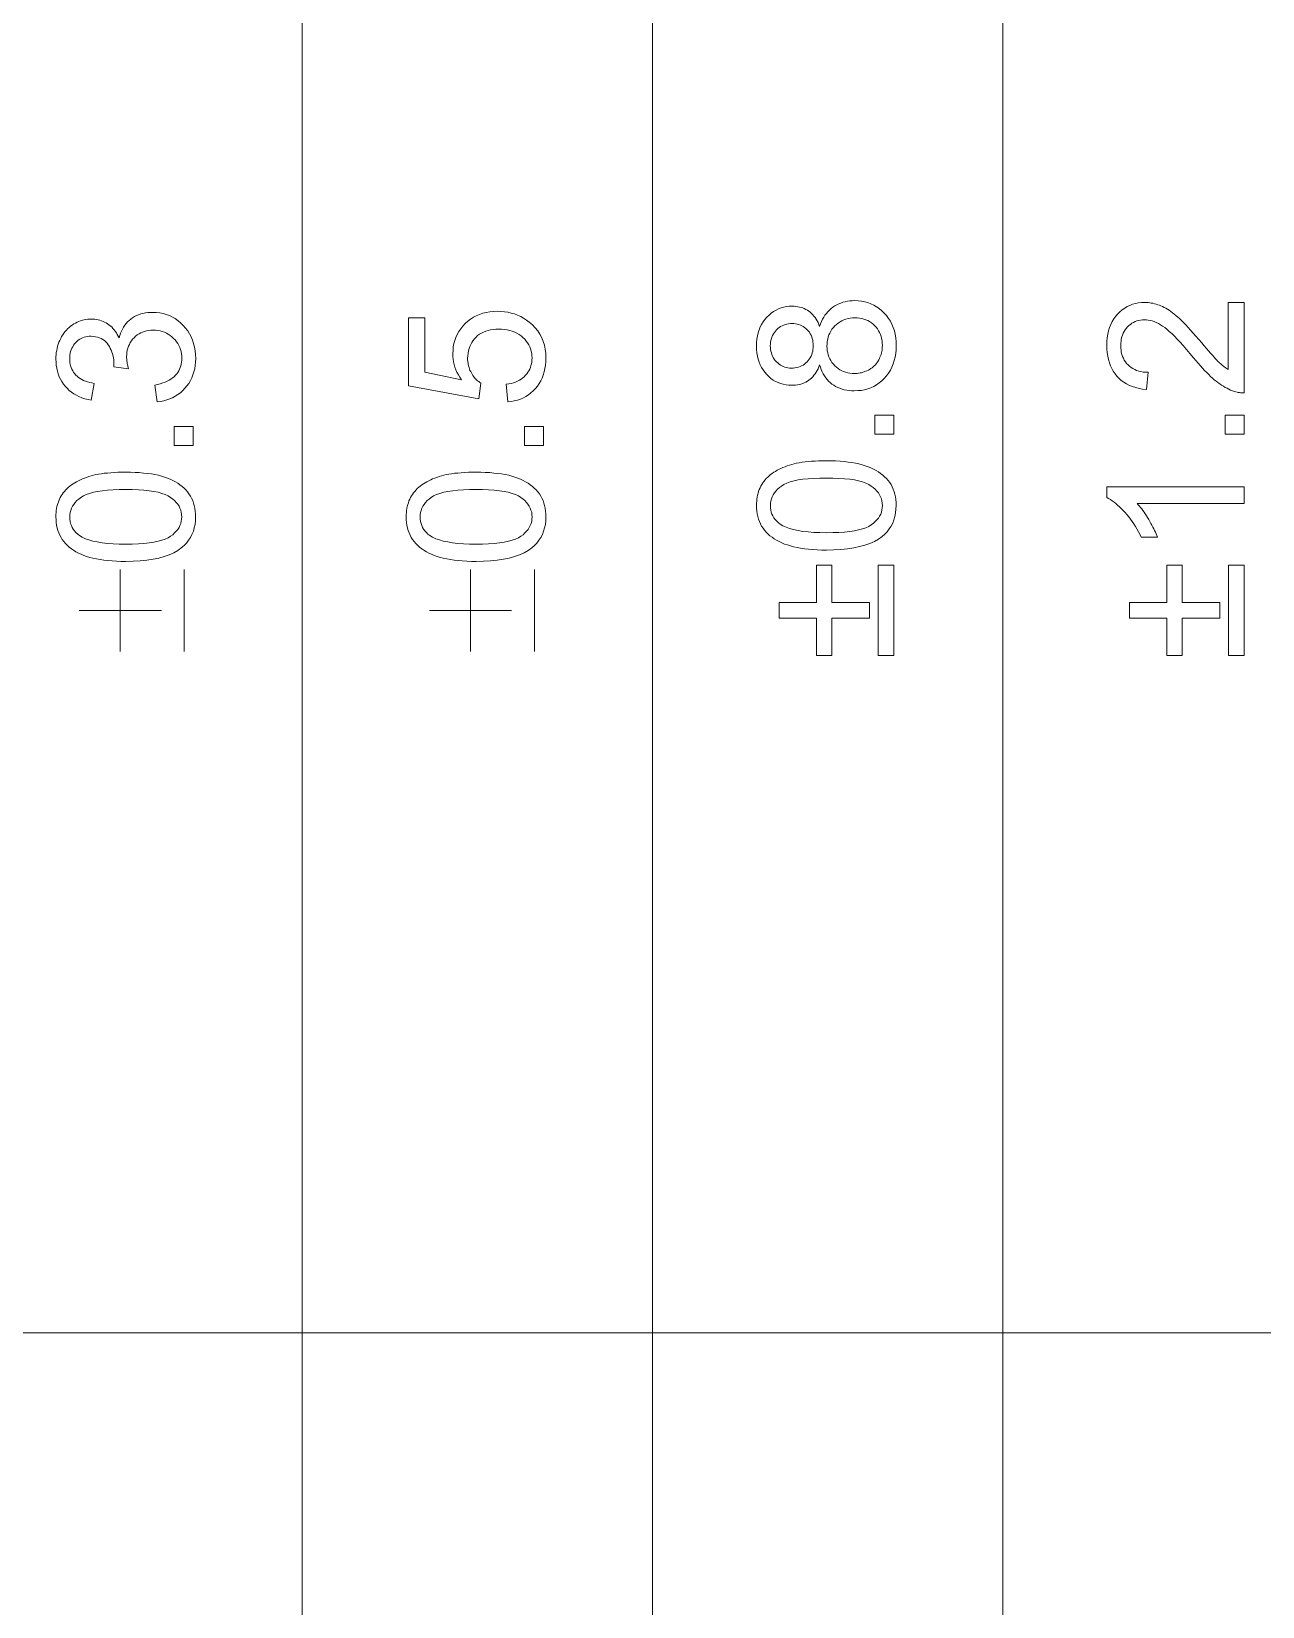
# Model space of a CAD drawing. Extents: x 23 to 417, y 3 to 294.
# Drawn here: x 185.29 to 194.29, y 23.27 to 34.78 of the extents above; entities that cross this region are included whole.
import ezdxf

# ---------------------------------------------------------------- set-up
doc = ezdxf.new("R2010")
doc.units = 0

msp = doc.modelspace()

# ---------------------------------------------------------------- linework, layer by layer
at = {"color": 7, "lineweight": 13}
for p, q in [((187.27, 10.272), (187.27, 50.272)), ((189.831, 10.272), (189.831, 50.272)), ((192.392, 10.272), (192.392, 50.272)), ((182.149, 25.272), (230.802, 25.272))]:
    msp.add_line(p, q, dxfattribs=at)
for points in [[(191.053, 32.346), (191.047, 32.331), (191.041, 32.317), (191.034, 32.304), (191.027, 32.291), (191.019, 32.28), (191.011, 32.269), (191.002, 32.259), (190.993, 32.249), (190.984, 32.241), (190.973, 32.233), (190.963, 32.226), (190.952, 32.22), (190.94, 32.214), (190.929, 32.209), (190.916, 32.205), (190.904, 32.202), (190.891, 32.199), (190.877, 32.197), (190.863, 32.196), (190.849, 32.196), (190.828, 32.197), (190.807, 32.199), (190.787, 32.203), (190.767, 32.209), (190.749, 32.216), (190.731, 32.224), (190.713, 32.234), (190.697, 32.246), (190.681, 32.26), (190.666, 32.274), (190.652, 32.291), (190.639, 32.308), (190.628, 32.326), (190.618, 32.346), (190.61, 32.366), (190.603, 32.387), (190.598, 32.41), (190.594, 32.433), (190.592, 32.458), (190.591, 32.483), (190.592, 32.509), (190.594, 32.534), (190.598, 32.557), (190.604, 32.58), (190.61, 32.601), (190.619, 32.622), (190.629, 32.641), (190.64, 32.66), (190.653, 32.677), (190.667, 32.694), (190.683, 32.709), (190.699, 32.723), (190.716, 32.735), (190.734, 32.745), (190.752, 32.754), (190.771, 32.761), (190.79, 32.767), (190.81, 32.771), (190.831, 32.773), (190.853, 32.774), (190.866, 32.773), (190.88, 32.772), (190.893, 32.77), (190.905, 32.768), (190.918, 32.765), (190.93, 32.761), (190.941, 32.756), (190.952, 32.75), (190.963, 32.744), (190.974, 32.737), (190.984, 32.73), (190.993, 32.721), (191.003, 32.712), (191.011, 32.702), (191.019, 32.691), (191.027, 32.68), (191.034, 32.668), (191.041, 32.655), (191.047, 32.641), (191.053, 32.626), (191.06, 32.644), (191.067, 32.662), (191.075, 32.678), (191.083, 32.693), (191.092, 32.708), (191.102, 32.721), (191.113, 32.734), (191.125, 32.746), (191.137, 32.757), (191.15, 32.767), (191.164, 32.776), (191.178, 32.784), (191.192, 32.791), (191.208, 32.797), (191.223, 32.803), (191.24, 32.807), (191.256, 32.81), (191.274, 32.813), (191.291, 32.814), (191.31, 32.815), (191.335, 32.814), (191.359, 32.811), (191.383, 32.807), (191.406, 32.8), (191.428, 32.792), (191.449, 32.782), (191.469, 32.77), (191.489, 32.757), (191.507, 32.741), (191.525, 32.724), (191.542, 32.705), (191.557, 32.685), (191.57, 32.664), (191.581, 32.642), (191.591, 32.619), (191.599, 32.594), (191.605, 32.569), (191.609, 32.542), (191.612, 32.514), (191.613, 32.485), (191.612, 32.456), (191.609, 32.428), (191.605, 32.402), (191.598, 32.376), (191.591, 32.352), (191.581, 32.328), (191.57, 32.306), (191.556, 32.285), (191.542, 32.265), (191.525, 32.246), (191.507, 32.229), (191.488, 32.214), (191.468, 32.2), (191.448, 32.188), (191.426, 32.178), (191.404, 32.17), (191.381, 32.164), (191.357, 32.159), (191.332, 32.157), (191.306, 32.156), (191.287, 32.156), (191.269, 32.158), (191.251, 32.16), (191.233, 32.164), (191.217, 32.168), (191.201, 32.174), (191.185, 32.18), (191.17, 32.187), (191.156, 32.196), (191.143, 32.205), (191.13, 32.216), (191.118, 32.227), (191.107, 32.239), (191.097, 32.251), (191.088, 32.265), (191.079, 32.28), (191.071, 32.295), (191.064, 32.311), (191.058, 32.328)], [(186.21, 32.074), (186.194, 32.197), (186.214, 32.202), (186.233, 32.207), (186.251, 32.213), (186.268, 32.219), (186.283, 32.226), (186.298, 32.233), (186.311, 32.241), (186.323, 32.25), (186.334, 32.259), (186.344, 32.269), (186.353, 32.28), (186.361, 32.29), (186.368, 32.302), (186.374, 32.313), (186.379, 32.326), (186.383, 32.338), (186.386, 32.351), (186.388, 32.365), (186.39, 32.379), (186.39, 32.393), (186.39, 32.41), (186.388, 32.427), (186.385, 32.443), (186.381, 32.458), (186.375, 32.473), (186.369, 32.487), (186.361, 32.501), (186.352, 32.514), (186.342, 32.527), (186.33, 32.539), (186.318, 32.551), (186.305, 32.561), (186.292, 32.57), (186.278, 32.578), (186.263, 32.584), (186.248, 32.589), (186.232, 32.594), (186.216, 32.597), (186.199, 32.598), (186.181, 32.599), (186.165, 32.598), (186.149, 32.597), (186.133, 32.594), (186.119, 32.59), (186.104, 32.585), (186.091, 32.579), (186.078, 32.572), (186.065, 32.564), (186.053, 32.554), (186.042, 32.544), (186.031, 32.532), (186.022, 32.52), (186.014, 32.508), (186.007, 32.495), (186.001, 32.481), (185.996, 32.467), (185.992, 32.452), (185.989, 32.436), (185.988, 32.42), (185.987, 32.403), (185.987, 32.396), (185.988, 32.389), (185.988, 32.381), (185.989, 32.373), (185.99, 32.364), (185.992, 32.355), (185.994, 32.346), (185.996, 32.337), (185.998, 32.327), (186.001, 32.317), (185.893, 32.33), (185.893, 32.333), (185.893, 32.335), (185.894, 32.337), (185.894, 32.339), (185.894, 32.341), (185.894, 32.343), (185.894, 32.345), (185.894, 32.347), (185.894, 32.348), (185.894, 32.35), (185.894, 32.366), (185.893, 32.381), (185.891, 32.396), (185.888, 32.41), (185.884, 32.425), (185.88, 32.439), (185.874, 32.452), (185.868, 32.466), (185.861, 32.479), (185.853, 32.491), (185.845, 32.503), (185.835, 32.514), (185.825, 32.523), (185.813, 32.531), (185.801, 32.538), (185.788, 32.544), (185.774, 32.548), (185.759, 32.551), (185.744, 32.553), (185.727, 32.554), (185.714, 32.554), (185.701, 32.552), (185.689, 32.55), (185.677, 32.547), (185.665, 32.543), (185.654, 32.538), (185.644, 32.532), (185.634, 32.525), (185.624, 32.517), (185.615, 32.508), (185.607, 32.499), (185.599, 32.489), (185.593, 32.478), (185.587, 32.467), (185.582, 32.456), (185.578, 32.444), (185.575, 32.431), (185.573, 32.418), (185.571, 32.404), (185.571, 32.39), (185.571, 32.376), (185.573, 32.363), (185.575, 32.349), (185.578, 32.337), (185.582, 32.325), (185.587, 32.313), (185.593, 32.302), (185.6, 32.291), (185.607, 32.281), (185.616, 32.271), (185.625, 32.262), (185.636, 32.253), (185.647, 32.245), (185.659, 32.238), (185.672, 32.232), (185.686, 32.226), (185.701, 32.221), (185.717, 32.216), (185.733, 32.213), (185.751, 32.21), (185.729, 32.087), (185.705, 32.092), (185.682, 32.098), (185.66, 32.105), (185.639, 32.114), (185.62, 32.124), (185.601, 32.134), (185.584, 32.146), (185.567, 32.159), (185.552, 32.174), (185.538, 32.189), (185.525, 32.205), (185.513, 32.223), (185.503, 32.24), (185.494, 32.259), (185.487, 32.279), (185.481, 32.299), (185.476, 32.32), (185.473, 32.342), (185.471, 32.364), (185.47, 32.388), (185.47, 32.404), (185.471, 32.42), (185.473, 32.435), (185.476, 32.451), (185.479, 32.466), (185.483, 32.481), (185.487, 32.496), (185.492, 32.51), (185.498, 32.524), (185.505, 32.538), (185.512, 32.552), (185.52, 32.565), (185.528, 32.577), (185.537, 32.588), (185.547, 32.599), (185.556, 32.609), (185.567, 32.619), (185.578, 32.628), (185.589, 32.636), (185.601, 32.644), (185.613, 32.651), (185.626, 32.657), (185.638, 32.662), (185.651, 32.667), (185.664, 32.671), (185.676, 32.674), (185.69, 32.677), (185.703, 32.679), (185.716, 32.68), (185.73, 32.68), (185.743, 32.68), (185.755, 32.679), (185.768, 32.677), (185.78, 32.675), (185.792, 32.671), (185.803, 32.668), (185.815, 32.663), (185.826, 32.658), (185.837, 32.652), (185.848, 32.645), (185.858, 32.638), (185.868, 32.63), (185.878, 32.622), (185.887, 32.612), (185.896, 32.602), (185.904, 32.592), (185.912, 32.58), (185.919, 32.568), (185.926, 32.556), (185.932, 32.542), (185.937, 32.56), (185.942, 32.576), (185.949, 32.592), (185.956, 32.607), (185.964, 32.621), (185.973, 32.635), (185.983, 32.647), (185.993, 32.659), (186.005, 32.67), (186.017, 32.68), (186.031, 32.69), (186.044, 32.698), (186.059, 32.705), (186.074, 32.712), (186.09, 32.717), (186.106, 32.721), (186.124, 32.725), (186.141, 32.727), (186.16, 32.729), (186.179, 32.729), (186.204, 32.728), (186.229, 32.725), (186.254, 32.721), (186.277, 32.714), (186.3, 32.705), (186.322, 32.695), (186.342, 32.683), (186.363, 32.668), (186.382, 32.652), (186.401, 32.634), (186.418, 32.614), (186.434, 32.594), (186.447, 32.572), (186.459, 32.549), (186.469, 32.526), (186.477, 32.501), (186.484, 32.475), (186.488, 32.449), (186.491, 32.421), (186.492, 32.392), (186.491, 32.366), (186.489, 32.341), (186.485, 32.317), (186.479, 32.294), (186.472, 32.272), (186.464, 32.25), (186.453, 32.23), (186.442, 32.21), (186.428, 32.192), (186.413, 32.174), (186.397, 32.157), (186.38, 32.142), (186.362, 32.128), (186.343, 32.116), (186.323, 32.105), (186.303, 32.096), (186.281, 32.089), (186.258, 32.082), (186.235, 32.078)], [(188.773, 32.074), (188.762, 32.203), (188.78, 32.206), (188.798, 32.21), (188.814, 32.215), (188.83, 32.22), (188.844, 32.226), (188.858, 32.234), (188.871, 32.241), (188.883, 32.25), (188.893, 32.259), (188.903, 32.269), (188.912, 32.28), (188.921, 32.291), (188.928, 32.302), (188.934, 32.314), (188.939, 32.327), (188.943, 32.34), (188.947, 32.353), (188.949, 32.366), (188.95, 32.381), (188.951, 32.395), (188.95, 32.413), (188.948, 32.429), (188.945, 32.446), (188.94, 32.462), (188.934, 32.477), (188.927, 32.492), (188.918, 32.506), (188.908, 32.519), (188.897, 32.533), (188.884, 32.545), (188.87, 32.557), (188.856, 32.567), (188.84, 32.576), (188.824, 32.584), (188.806, 32.591), (188.788, 32.597), (188.769, 32.601), (188.749, 32.604), (188.728, 32.606), (188.707, 32.607), (188.686, 32.606), (188.666, 32.604), (188.648, 32.601), (188.63, 32.597), (188.613, 32.592), (188.597, 32.585), (188.581, 32.578), (188.567, 32.569), (188.553, 32.559), (188.541, 32.548), (188.529, 32.535), (188.519, 32.522), (188.51, 32.509), (188.502, 32.494), (188.495, 32.479), (188.49, 32.464), (188.486, 32.447), (188.483, 32.43), (188.481, 32.412), (188.48, 32.393), (188.48, 32.381), (188.481, 32.37), (188.483, 32.358), (188.484, 32.347), (188.487, 32.337), (188.49, 32.326), (188.493, 32.316), (188.497, 32.305), (188.502, 32.296), (188.507, 32.286), (188.513, 32.277), (188.519, 32.268), (188.525, 32.259), (188.531, 32.251), (188.538, 32.243), (188.545, 32.236), (188.553, 32.229), (188.561, 32.223), (188.569, 32.217), (188.577, 32.211), (188.562, 32.096), (188.048, 32.192), (188.048, 32.69), (188.166, 32.69), (188.166, 32.291), (188.434, 32.237), (188.423, 32.255), (188.412, 32.273), (188.402, 32.292), (188.394, 32.31), (188.387, 32.329), (188.382, 32.348), (188.377, 32.367), (188.374, 32.387), (188.372, 32.406), (188.372, 32.426), (188.373, 32.452), (188.375, 32.477), (188.38, 32.501), (188.386, 32.524), (188.394, 32.546), (188.404, 32.568), (188.416, 32.589), (188.43, 32.609), (188.445, 32.628), (188.462, 32.647), (188.481, 32.664), (188.501, 32.679), (188.522, 32.693), (188.543, 32.704), (188.566, 32.714), (188.59, 32.722), (188.615, 32.729), (188.641, 32.733), (188.668, 32.736), (188.696, 32.737), (188.723, 32.736), (188.749, 32.734), (188.774, 32.73), (188.798, 32.724), (188.822, 32.717), (188.845, 32.708), (188.868, 32.698), (188.889, 32.686), (188.91, 32.673), (188.93, 32.658), (188.953, 32.638), (188.974, 32.616), (188.992, 32.594), (189.008, 32.569), (189.021, 32.544), (189.032, 32.517), (189.041, 32.489), (189.047, 32.459), (189.051, 32.428), (189.052, 32.395), (189.051, 32.368), (189.049, 32.342), (189.045, 32.318), (189.04, 32.294), (189.033, 32.271), (189.024, 32.249), (189.014, 32.229), (189.003, 32.209), (188.99, 32.19), (188.975, 32.172), (188.96, 32.156), (188.943, 32.141), (188.925, 32.127), (188.906, 32.115), (188.887, 32.105), (188.866, 32.095), (188.844, 32.088), (188.821, 32.082), (188.798, 32.077)], [(191.307, 32.282), (191.317, 32.282), (191.328, 32.283), (191.338, 32.284), (191.348, 32.286), (191.359, 32.288), (191.369, 32.291), (191.379, 32.294), (191.389, 32.298), (191.399, 32.302), (191.409, 32.307), (191.418, 32.312), (191.427, 32.318), (191.436, 32.324), (191.444, 32.331), (191.452, 32.338), (191.46, 32.345), (191.466, 32.354), (191.473, 32.362), (191.479, 32.371), (191.485, 32.381), (191.49, 32.391), (191.494, 32.401), (191.498, 32.411), (191.502, 32.421), (191.505, 32.432), (191.507, 32.443), (191.509, 32.453), (191.51, 32.464), (191.511, 32.475), (191.512, 32.487), (191.511, 32.504), (191.509, 32.521), (191.506, 32.537), (191.503, 32.552), (191.497, 32.567), (191.491, 32.581), (191.484, 32.595), (191.475, 32.608), (191.466, 32.62), (191.455, 32.632), (191.443, 32.643), (191.431, 32.653), (191.418, 32.661), (191.405, 32.669), (191.391, 32.675), (191.376, 32.68), (191.361, 32.684), (191.345, 32.687), (191.328, 32.689), (191.311, 32.689), (191.294, 32.689), (191.277, 32.687), (191.261, 32.684), (191.245, 32.68), (191.23, 32.674), (191.216, 32.668), (191.202, 32.66), (191.189, 32.651), (191.176, 32.641), (191.164, 32.63), (191.153, 32.618), (191.143, 32.605), (191.135, 32.592), (191.127, 32.578), (191.121, 32.564), (191.116, 32.549), (191.112, 32.533), (191.109, 32.517), (191.107, 32.5), (191.106, 32.483), (191.107, 32.465), (191.109, 32.449), (191.112, 32.433), (191.116, 32.418), (191.121, 32.403), (191.127, 32.389), (191.134, 32.376), (191.143, 32.363), (191.153, 32.351), (191.164, 32.339), (191.175, 32.328), (191.188, 32.318), (191.201, 32.31), (191.214, 32.302), (191.228, 32.296), (191.243, 32.291), (191.258, 32.287), (191.274, 32.284), (191.29, 32.283)], [(194.038, 32.802), (194.156, 32.802), (194.156, 32.141), (194.147, 32.141), (194.139, 32.142), (194.13, 32.142), (194.121, 32.143), (194.113, 32.144), (194.104, 32.146), (194.096, 32.148), (194.087, 32.15), (194.079, 32.153), (194.071, 32.156), (194.057, 32.161), (194.044, 32.167), (194.031, 32.174), (194.017, 32.181), (194.004, 32.189), (193.991, 32.197), (193.977, 32.206), (193.964, 32.216), (193.951, 32.226), (193.938, 32.237), (193.925, 32.248), (193.911, 32.261), (193.897, 32.274), (193.882, 32.289), (193.867, 32.305), (193.852, 32.321), (193.836, 32.339), (193.82, 32.357), (193.803, 32.377), (193.786, 32.397), (193.76, 32.429), (193.735, 32.458), (193.711, 32.486), (193.688, 32.511), (193.667, 32.534), (193.646, 32.555), (193.627, 32.574), (193.608, 32.59), (193.591, 32.605), (193.575, 32.618), (193.559, 32.628), (193.544, 32.638), (193.529, 32.647), (193.514, 32.654), (193.499, 32.661), (193.484, 32.666), (193.469, 32.67), (193.455, 32.673), (193.441, 32.674), (193.427, 32.675), (193.413, 32.674), (193.399, 32.673), (193.385, 32.67), (193.372, 32.667), (193.36, 32.662), (193.348, 32.656), (193.336, 32.649), (193.325, 32.641), (193.314, 32.633), (193.304, 32.623), (193.294, 32.612), (193.286, 32.601), (193.278, 32.589), (193.272, 32.576), (193.266, 32.563), (193.262, 32.549), (193.258, 32.534), (193.256, 32.519), (193.254, 32.503), (193.254, 32.487), (193.254, 32.469), (193.256, 32.453), (193.258, 32.437), (193.262, 32.421), (193.267, 32.407), (193.273, 32.393), (193.28, 32.38), (193.288, 32.367), (193.297, 32.356), (193.307, 32.345), (193.318, 32.335), (193.33, 32.326), (193.343, 32.318), (193.356, 32.311), (193.37, 32.305), (193.385, 32.3), (193.401, 32.296), (193.418, 32.293), (193.436, 32.291), (193.454, 32.291), (193.441, 32.165), (193.414, 32.168), (193.388, 32.173), (193.363, 32.179), (193.339, 32.186), (193.317, 32.195), (193.296, 32.206), (193.277, 32.218), (193.258, 32.231), (193.242, 32.246), (193.226, 32.262), (193.212, 32.28), (193.199, 32.298), (193.188, 32.318), (193.179, 32.339), (193.171, 32.361), (193.164, 32.385), (193.159, 32.409), (193.155, 32.435), (193.153, 32.461), (193.152, 32.489), (193.153, 32.518), (193.155, 32.544), (193.159, 32.57), (193.165, 32.595), (193.172, 32.618), (193.181, 32.64), (193.191, 32.661), (193.203, 32.681), (193.217, 32.7), (193.232, 32.717), (193.248, 32.733), (193.265, 32.747), (193.283, 32.76), (193.302, 32.771), (193.321, 32.78), (193.341, 32.788), (193.362, 32.794), (193.384, 32.798), (193.406, 32.8), (193.43, 32.801), (193.442, 32.801), (193.454, 32.8), (193.466, 32.799), (193.477, 32.797), (193.489, 32.795), (193.501, 32.792), (193.513, 32.789), (193.524, 32.785), (193.536, 32.781), (193.548, 32.777), (193.559, 32.771), (193.571, 32.765), (193.583, 32.759), (193.595, 32.752), (193.607, 32.744), (193.62, 32.735), (193.632, 32.726), (193.644, 32.716), (193.657, 32.706), (193.67, 32.695), (193.683, 32.683), (193.697, 32.669), (193.713, 32.654), (193.729, 32.637), (193.746, 32.619), (193.764, 32.599), (193.783, 32.578), (193.803, 32.556), (193.824, 32.531), (193.846, 32.506), (193.864, 32.484), (193.881, 32.465), (193.896, 32.447), (193.91, 32.43), (193.924, 32.415), (193.936, 32.402), (193.946, 32.39), (193.956, 32.38), (193.964, 32.371), (193.972, 32.364), (193.978, 32.358), (193.985, 32.352), (193.992, 32.346), (193.998, 32.34), (194.005, 32.335), (194.011, 32.33), (194.018, 32.325), (194.025, 32.321), (194.031, 32.316), (194.038, 32.312)], [(190.845, 32.322), (190.859, 32.322), (190.872, 32.323), (190.885, 32.326), (190.898, 32.329), (190.91, 32.333), (190.921, 32.338), (190.932, 32.344), (190.942, 32.351), (190.952, 32.359), (190.961, 32.367), (190.97, 32.377), (190.977, 32.387), (190.984, 32.397), (190.99, 32.408), (190.995, 32.42), (190.999, 32.432), (191.002, 32.445), (191.004, 32.458), (191.006, 32.472), (191.006, 32.486), (191.006, 32.5), (191.004, 32.513), (191.002, 32.526), (190.999, 32.539), (190.995, 32.55), (190.99, 32.562), (190.984, 32.573), (190.978, 32.583), (190.97, 32.593), (190.961, 32.602), (190.952, 32.611), (190.943, 32.619), (190.933, 32.625), (190.922, 32.631), (190.912, 32.636), (190.901, 32.64), (190.889, 32.643), (190.877, 32.646), (190.865, 32.647), (190.852, 32.648), (190.839, 32.647), (190.826, 32.646), (190.813, 32.643), (190.801, 32.64), (190.79, 32.636), (190.779, 32.631), (190.768, 32.625), (190.758, 32.618), (190.748, 32.61), (190.738, 32.601), (190.73, 32.591), (190.722, 32.581), (190.715, 32.571), (190.709, 32.56), (190.704, 32.548), (190.7, 32.537), (190.696, 32.524), (190.694, 32.511), (190.693, 32.498), (190.692, 32.485), (190.693, 32.471), (190.694, 32.457), (190.696, 32.445), (190.7, 32.432), (190.704, 32.42), (190.709, 32.409), (190.714, 32.398), (190.721, 32.387), (190.729, 32.377), (190.737, 32.368), (190.747, 32.359), (190.756, 32.351), (190.766, 32.344), (190.776, 32.338), (190.787, 32.333), (190.798, 32.329), (190.809, 32.326), (190.821, 32.323), (190.833, 32.322)], [(186.474, 31.755), (186.334, 31.755), (186.334, 31.894), (186.474, 31.894)], [(189.035, 31.755), (188.895, 31.755), (188.895, 31.894), (189.035, 31.894)], [(191.595, 31.838), (191.456, 31.838), (191.456, 31.978), (191.595, 31.978)], [(194.156, 31.838), (194.016, 31.838), (194.016, 31.978), (194.156, 31.978)], [(185.981, 30.909), (185.946, 30.909), (185.913, 30.91), (185.881, 30.912), (185.85, 30.915), (185.821, 30.918), (185.793, 30.922), (185.767, 30.927), (185.741, 30.932), (185.718, 30.938), (185.695, 30.945), (185.674, 30.953), (185.654, 30.961), (185.635, 30.97), (185.617, 30.98), (185.6, 30.991), (185.583, 31.002), (185.568, 31.014), (185.554, 31.026), (185.541, 31.04), (185.529, 31.054), (185.517, 31.068), (185.508, 31.084), (185.499, 31.1), (185.491, 31.117), (185.485, 31.135), (185.479, 31.153), (185.475, 31.173), (185.472, 31.193), (185.471, 31.213), (185.47, 31.235), (185.47, 31.251), (185.471, 31.266), (185.473, 31.281), (185.475, 31.296), (185.478, 31.31), (185.482, 31.324), (185.486, 31.338), (185.491, 31.351), (185.496, 31.364), (185.502, 31.376), (185.509, 31.388), (185.516, 31.399), (185.524, 31.41), (185.533, 31.421), (185.542, 31.431), (185.552, 31.441), (185.562, 31.451), (185.573, 31.46), (185.584, 31.468), (185.596, 31.476), (185.608, 31.484), (185.621, 31.491), (185.635, 31.498), (185.649, 31.505), (185.664, 31.512), (185.679, 31.518), (185.694, 31.523), (185.711, 31.529), (185.727, 31.534), (185.745, 31.538), (185.763, 31.543), (185.782, 31.546), (185.803, 31.55), (185.824, 31.553), (185.847, 31.555), (185.872, 31.557), (185.897, 31.559), (185.924, 31.56), (185.952, 31.561), (185.981, 31.561), (186.015, 31.56), (186.049, 31.559), (186.08, 31.558), (186.111, 31.555), (186.14, 31.552), (186.168, 31.548), (186.194, 31.543), (186.219, 31.538), (186.243, 31.532), (186.265, 31.525), (186.286, 31.517), (186.306, 31.509), (186.325, 31.5), (186.344, 31.49), (186.361, 31.48), (186.377, 31.468), (186.392, 31.456), (186.407, 31.444), (186.42, 31.431), (186.432, 31.417), (186.443, 31.402), (186.453, 31.386), (186.462, 31.37), (186.47, 31.353), (186.476, 31.335), (186.482, 31.317), (186.486, 31.297), (186.489, 31.277), (186.491, 31.256), (186.491, 31.235), (186.49, 31.206), (186.487, 31.179), (186.482, 31.154), (186.475, 31.129), (186.465, 31.106), (186.454, 31.084), (186.44, 31.063), (186.425, 31.043), (186.407, 31.025), (186.387, 31.008), (186.361, 30.989), (186.331, 30.972), (186.298, 30.957), (186.262, 30.944), (186.223, 30.933), (186.181, 30.925), (186.136, 30.918), (186.087, 30.913), (186.036, 30.91)], [(188.542, 30.909), (188.507, 30.909), (188.473, 30.91), (188.441, 30.912), (188.411, 30.915), (188.382, 30.918), (188.354, 30.922), (188.327, 30.927), (188.302, 30.932), (188.278, 30.938), (188.256, 30.945), (188.235, 30.953), (188.215, 30.961), (188.196, 30.97), (188.178, 30.98), (188.16, 30.991), (188.144, 31.002), (188.129, 31.014), (188.115, 31.026), (188.102, 31.04), (188.089, 31.054), (188.078, 31.068), (188.068, 31.084), (188.059, 31.1), (188.052, 31.117), (188.045, 31.135), (188.04, 31.153), (188.036, 31.173), (188.033, 31.193), (188.031, 31.213), (188.031, 31.235), (188.031, 31.251), (188.032, 31.266), (188.034, 31.281), (188.036, 31.296), (188.039, 31.31), (188.042, 31.324), (188.047, 31.338), (188.051, 31.351), (188.057, 31.364), (188.063, 31.376), (188.07, 31.388), (188.077, 31.399), (188.085, 31.41), (188.094, 31.421), (188.103, 31.431), (188.112, 31.441), (188.122, 31.451), (188.133, 31.46), (188.145, 31.468), (188.157, 31.476), (188.169, 31.484), (188.182, 31.491), (188.196, 31.498), (188.21, 31.505), (188.224, 31.512), (188.239, 31.518), (188.255, 31.523), (188.271, 31.529), (188.288, 31.534), (188.305, 31.538), (188.323, 31.543), (188.343, 31.546), (188.363, 31.55), (188.385, 31.553), (188.408, 31.555), (188.432, 31.557), (188.458, 31.559), (188.485, 31.56), (188.512, 31.561), (188.542, 31.561), (188.576, 31.56), (188.609, 31.559), (188.641, 31.558), (188.672, 31.555), (188.701, 31.552), (188.728, 31.548), (188.755, 31.543), (188.78, 31.538), (188.803, 31.532), (188.826, 31.525), (188.847, 31.517), (188.867, 31.509), (188.886, 31.5), (188.904, 31.49), (188.922, 31.48), (188.938, 31.468), (188.953, 31.456), (188.967, 31.444), (188.981, 31.431), (188.993, 31.417), (189.004, 31.402), (189.014, 31.386), (189.023, 31.37), (189.031, 31.353), (189.037, 31.335), (189.042, 31.317), (189.047, 31.297), (189.049, 31.277), (189.051, 31.256), (189.052, 31.235), (189.051, 31.206), (189.048, 31.179), (189.042, 31.154), (189.035, 31.129), (189.026, 31.106), (189.014, 31.084), (189.001, 31.063), (188.985, 31.043), (188.968, 31.025), (188.948, 31.008), (188.922, 30.989), (188.892, 30.972), (188.859, 30.957), (188.823, 30.944), (188.784, 30.933), (188.742, 30.925), (188.696, 30.918), (188.648, 30.913), (188.596, 30.91)], [(191.102, 30.992), (191.068, 30.992), (191.034, 30.994), (191.002, 30.995), (190.971, 30.998), (190.942, 31.001), (190.914, 31.005), (190.888, 31.01), (190.863, 31.015), (190.839, 31.022), (190.817, 31.029), (190.796, 31.036), (190.776, 31.045), (190.756, 31.054), (190.738, 31.063), (190.721, 31.074), (190.705, 31.085), (190.69, 31.097), (190.675, 31.11), (190.662, 31.123), (190.65, 31.137), (190.639, 31.152), (190.629, 31.167), (190.62, 31.184), (190.613, 31.201), (190.606, 31.218), (190.601, 31.237), (190.597, 31.256), (190.594, 31.276), (190.592, 31.297), (190.591, 31.318), (190.592, 31.334), (190.593, 31.35), (190.594, 31.365), (190.597, 31.379), (190.599, 31.394), (190.603, 31.408), (190.607, 31.421), (190.612, 31.434), (190.618, 31.447), (190.624, 31.459), (190.631, 31.471), (190.638, 31.483), (190.646, 31.494), (190.654, 31.504), (190.663, 31.515), (190.673, 31.525), (190.683, 31.534), (190.694, 31.543), (190.705, 31.551), (190.717, 31.56), (190.73, 31.567), (190.743, 31.575), (190.756, 31.582), (190.77, 31.589), (190.785, 31.595), (190.8, 31.601), (190.816, 31.607), (190.832, 31.612), (190.849, 31.617), (190.866, 31.622), (190.884, 31.626), (190.903, 31.63), (190.924, 31.633), (190.946, 31.636), (190.969, 31.639), (190.993, 31.641), (191.019, 31.642), (191.045, 31.643), (191.073, 31.644), (191.102, 31.644), (191.137, 31.644), (191.17, 31.643), (191.202, 31.641), (191.232, 31.638), (191.261, 31.635), (191.289, 31.631), (191.315, 31.626), (191.34, 31.621), (191.364, 31.615), (191.386, 31.608), (191.408, 31.6), (191.428, 31.592), (191.447, 31.583), (191.465, 31.573), (191.482, 31.563), (191.498, 31.552), (191.514, 31.54), (191.528, 31.527), (191.541, 31.514), (191.554, 31.5), (191.565, 31.485), (191.575, 31.47), (191.584, 31.453), (191.591, 31.436), (191.598, 31.418), (191.603, 31.4), (191.607, 31.381), (191.61, 31.361), (191.612, 31.34), (191.613, 31.318), (191.611, 31.29), (191.608, 31.263), (191.603, 31.237), (191.596, 31.212), (191.587, 31.189), (191.575, 31.167), (191.562, 31.146), (191.546, 31.126), (191.529, 31.108), (191.509, 31.091), (191.482, 31.072), (191.453, 31.055), (191.42, 31.041), (191.384, 31.028), (191.345, 31.017), (191.303, 31.008), (191.257, 31.001), (191.209, 30.996), (191.157, 30.993)], [(185.981, 31.035), (186.028, 31.035), (186.073, 31.037), (186.114, 31.04), (186.152, 31.044), (186.186, 31.049), (186.217, 31.056), (186.245, 31.063), (186.269, 31.072), (186.291, 31.082), (186.309, 31.093), (186.324, 31.104), (186.338, 31.117), (186.35, 31.13), (186.361, 31.143), (186.37, 31.157), (186.377, 31.171), (186.383, 31.186), (186.387, 31.202), (186.389, 31.218), (186.39, 31.235), (186.389, 31.251), (186.387, 31.268), (186.383, 31.283), (186.377, 31.298), (186.37, 31.313), (186.361, 31.327), (186.35, 31.34), (186.338, 31.353), (186.324, 31.365), (186.308, 31.377), (186.29, 31.388), (186.269, 31.398), (186.244, 31.406), (186.217, 31.414), (186.186, 31.42), (186.151, 31.425), (186.113, 31.429), (186.073, 31.432), (186.028, 31.434), (185.981, 31.435), (185.933, 31.434), (185.889, 31.432), (185.848, 31.429), (185.81, 31.425), (185.775, 31.42), (185.744, 31.414), (185.716, 31.406), (185.692, 31.398), (185.671, 31.388), (185.653, 31.377), (185.637, 31.365), (185.624, 31.353), (185.611, 31.34), (185.601, 31.326), (185.592, 31.312), (185.585, 31.298), (185.579, 31.282), (185.575, 31.267), (185.572, 31.25), (185.572, 31.233), (185.572, 31.217), (185.574, 31.201), (185.578, 31.186), (185.583, 31.171), (185.59, 31.157), (185.597, 31.144), (185.607, 31.132), (185.617, 31.12), (185.63, 31.109), (185.643, 31.098), (185.663, 31.086), (185.686, 31.075), (185.712, 31.066), (185.741, 31.058), (185.773, 31.051), (185.809, 31.045), (185.847, 31.041), (185.889, 31.037), (185.933, 31.036)], [(188.542, 31.035), (188.589, 31.035), (188.633, 31.037), (188.674, 31.04), (188.712, 31.044), (188.747, 31.049), (188.778, 31.056), (188.806, 31.063), (188.83, 31.072), (188.851, 31.082), (188.869, 31.093), (188.885, 31.104), (188.899, 31.117), (188.911, 31.13), (188.922, 31.143), (188.93, 31.157), (188.938, 31.171), (188.944, 31.186), (188.948, 31.202), (188.95, 31.218), (188.951, 31.235), (188.95, 31.251), (188.948, 31.268), (188.943, 31.283), (188.938, 31.298), (188.93, 31.313), (188.921, 31.327), (188.911, 31.34), (188.898, 31.353), (188.885, 31.365), (188.869, 31.377), (188.851, 31.388), (188.83, 31.398), (188.805, 31.406), (188.777, 31.414), (188.746, 31.42), (188.712, 31.425), (188.674, 31.429), (188.633, 31.432), (188.589, 31.434), (188.542, 31.435), (188.494, 31.434), (188.449, 31.432), (188.408, 31.429), (188.371, 31.425), (188.336, 31.42), (188.305, 31.414), (188.277, 31.406), (188.253, 31.398), (188.231, 31.388), (188.213, 31.377), (188.198, 31.365), (188.184, 31.353), (188.172, 31.34), (188.162, 31.326), (188.153, 31.312), (188.145, 31.298), (188.14, 31.282), (188.136, 31.267), (188.133, 31.25), (188.132, 31.233), (188.133, 31.217), (188.135, 31.201), (188.139, 31.186), (188.144, 31.171), (188.15, 31.157), (188.158, 31.144), (188.167, 31.132), (188.178, 31.12), (188.19, 31.109), (188.204, 31.098), (188.224, 31.086), (188.247, 31.075), (188.273, 31.066), (188.302, 31.058), (188.334, 31.051), (188.369, 31.045), (188.408, 31.041), (188.449, 31.037), (188.494, 31.036)], [(191.102, 31.118), (191.15, 31.119), (191.194, 31.121), (191.235, 31.123), (191.273, 31.127), (191.307, 31.133), (191.338, 31.139), (191.366, 31.146), (191.391, 31.155), (191.412, 31.165), (191.43, 31.176), (191.446, 31.188), (191.459, 31.2), (191.472, 31.213), (191.482, 31.226), (191.491, 31.24), (191.499, 31.255), (191.504, 31.27), (191.508, 31.285), (191.511, 31.301), (191.512, 31.318), (191.511, 31.335), (191.508, 31.351), (191.504, 31.366), (191.498, 31.381), (191.491, 31.396), (191.482, 31.41), (191.471, 31.423), (191.459, 31.436), (191.445, 31.449), (191.43, 31.46), (191.412, 31.471), (191.39, 31.481), (191.366, 31.49), (191.338, 31.497), (191.307, 31.504), (191.273, 31.509), (191.235, 31.513), (191.194, 31.516), (191.15, 31.517), (191.102, 31.518), (191.055, 31.517), (191.01, 31.516), (190.969, 31.513), (190.931, 31.509), (190.897, 31.504), (190.866, 31.497), (190.838, 31.49), (190.813, 31.481), (190.792, 31.471), (190.774, 31.46), (190.759, 31.449), (190.745, 31.436), (190.733, 31.423), (190.722, 31.41), (190.713, 31.396), (190.706, 31.381), (190.7, 31.366), (190.696, 31.35), (190.694, 31.334), (190.693, 31.317), (190.694, 31.3), (190.696, 31.284), (190.699, 31.269), (190.704, 31.255), (190.711, 31.241), (190.719, 31.228), (190.728, 31.215), (190.739, 31.203), (190.751, 31.192), (190.765, 31.182), (190.784, 31.17), (190.807, 31.159), (190.833, 31.149), (190.863, 31.141), (190.895, 31.134), (190.93, 31.128), (190.968, 31.124), (191.01, 31.121), (191.055, 31.119)], [(194.156, 31.455), (194.156, 31.332), (193.374, 31.332), (193.382, 31.323), (193.391, 31.313), (193.399, 31.303), (193.408, 31.292), (193.416, 31.281), (193.425, 31.269), (193.433, 31.256), (193.441, 31.243), (193.45, 31.23), (193.458, 31.215), (193.467, 31.201), (193.474, 31.187), (193.482, 31.174), (193.489, 31.16), (193.495, 31.147), (193.501, 31.134), (193.507, 31.122), (193.512, 31.11), (193.517, 31.098), (193.522, 31.086), (193.403, 31.086), (193.393, 31.107), (193.383, 31.126), (193.372, 31.146), (193.361, 31.164), (193.35, 31.183), (193.338, 31.2), (193.325, 31.218), (193.313, 31.234), (193.299, 31.251), (193.286, 31.266), (193.272, 31.281), (193.258, 31.295), (193.245, 31.308), (193.231, 31.321), (193.218, 31.332), (193.205, 31.343), (193.191, 31.352), (193.178, 31.361), (193.165, 31.369), (193.152, 31.375), (193.152, 31.455)], [(191.418, 30.493), (191.143, 30.493), (191.143, 30.221), (191.029, 30.221), (191.029, 30.493), (190.757, 30.493), (190.757, 30.609), (191.029, 30.609), (191.029, 30.881), (191.143, 30.881), (191.143, 30.609), (191.418, 30.609)], [(191.595, 30.881), (191.595, 30.221), (191.481, 30.221), (191.481, 30.881)], [(193.979, 30.493), (193.704, 30.493), (193.704, 30.221), (193.59, 30.221), (193.59, 30.493), (193.318, 30.493), (193.318, 30.609), (193.59, 30.609), (193.59, 30.881), (193.704, 30.881), (193.704, 30.609), (193.979, 30.609)], [(194.156, 30.881), (194.156, 30.221), (194.042, 30.221), (194.042, 30.881)]]:
    msp.add_lwpolyline(points, close=True, dxfattribs=at)
for points in [[(185.941, 30.251), (185.941, 30.851)], [(186.407, 30.251), (186.407, 30.851)], [(188.501, 30.251), (188.501, 30.851)], [(188.968, 30.251), (188.968, 30.851)], [(186.241, 30.551), (185.641, 30.551)], [(188.801, 30.551), (188.201, 30.551)]]:
    msp.add_lwpolyline(points, dxfattribs=at)

doc.saveas('drawing.dxf')
